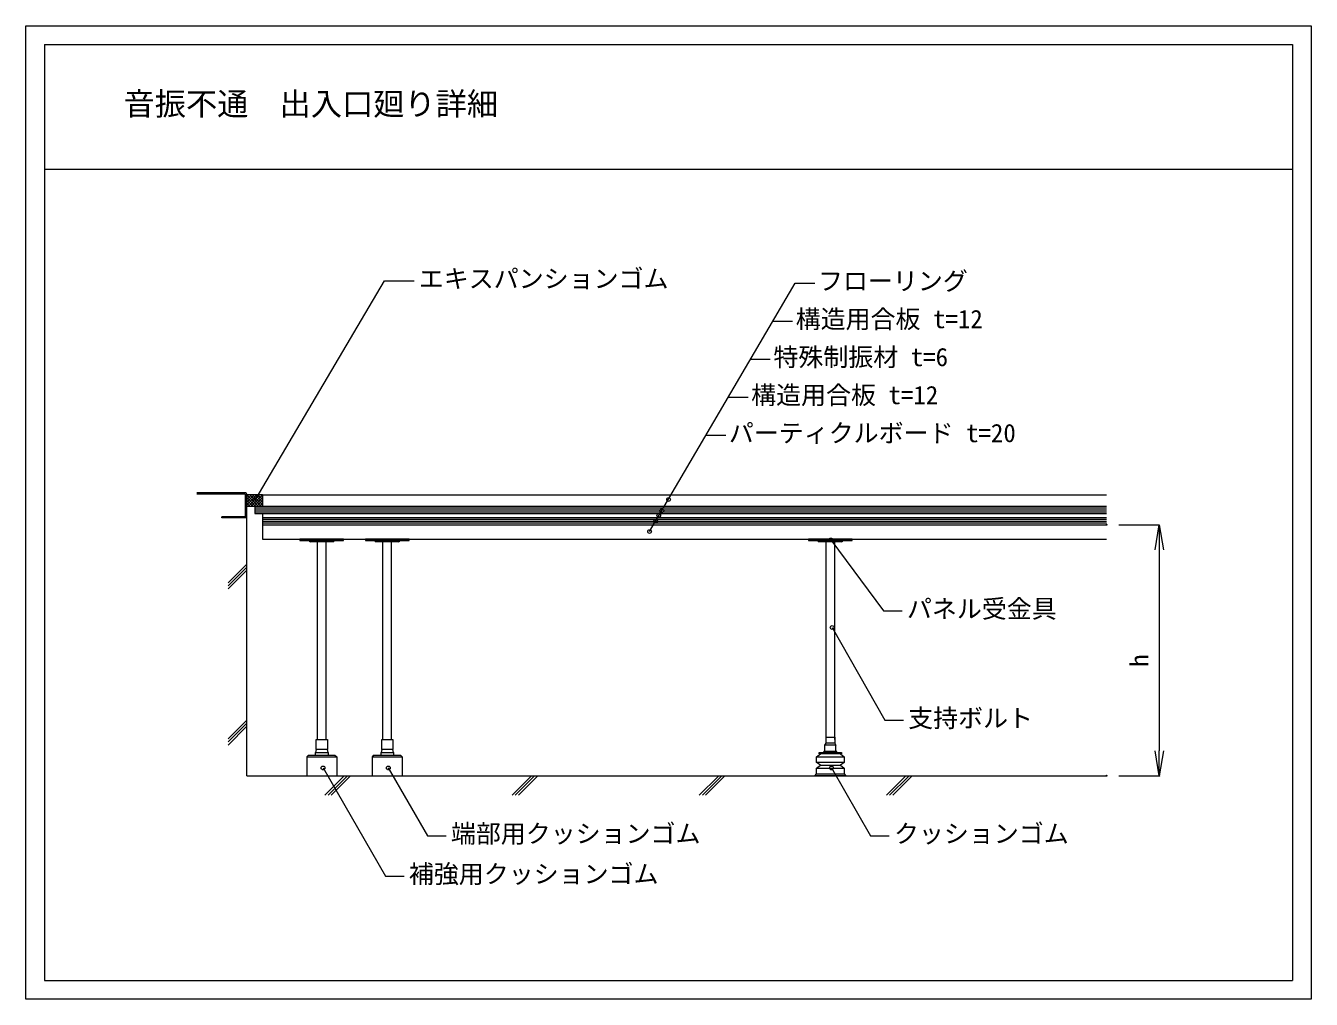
# Model space of a CAD drawing. Units: millimetres, scale not verified. Extents: x -1030 to 1030, y -780 to 780.
import ezdxf
from ezdxf.enums import TextEntityAlignment as Align

# ---------------------------------------------------------------- set-up
doc = ezdxf.new("R2010")
doc.units = ezdxf.units.MM
doc.header["$LTSCALE"] = 2
doc.header["$PDMODE"] = 32
doc.header["$PDSIZE"] = 1.6
for name, color, linetype, lineweight in [('0-0_0', 7, 'Continuous', 18), ('0-1_WAKU', 4, 'Continuous', 18), ('0-4_納まり', 7, 'Continuous', 18), ('0-7_UFG納まり文字', 7, 'Continuous', 9), ('1-2_waku2', 7, 'Continuous', 18)]:
    doc.layers.add(name, color=color, linetype=linetype, lineweight=lineweight)
doc.layers.add('0-6_納まり文字', color=7, linetype='Continuous')
doc.styles.add('ＭＳ ゴシック', font='')
doc.styles.get('ＭＳ ゴシック').set_extended_font_data('MS Gothic')

# ---------------------------------------------------------------- blocks, each defined once
blk = doc.blocks.new('出入口')
at = {"layer": '0-0_0'}
for p, q in [((-2, 3), (-80, 3)), ((-3, 1), (-80, 1)), ((-2, -35), (-2, 0)), ((0, -37), (0, 1)), ((-2, -35), (-40, -35))]:
    blk.add_line(p, q, dxfattribs=at)
blk.add_lwpolyline([(0, -37), (-40, -37), (-40, -35)], dxfattribs=at)
for centre, radius in [((-3, 0), 1), ((-2, 1), 2)]:
    blk.add_arc(centre, radius, 0, 90, dxfattribs=at)
blk = doc.blocks.new('_OPEN')
at = {"layer": '0-0_0', "lineweight": 9}
blk.add_line((0, 0), (-1, 0), dxfattribs=at)
blk.add_lwpolyline([(-1, 0.16667), (0, 0), (-1, -0.16667)], dxfattribs=at)

msp = doc.modelspace()

# ---------------------------------------------------------------- linework, layer by layer
at = {"layer": '0-0_0'}
for p, q in [((266.402, -369.656), (252.402, -369.656)), ((248.902, -384.656), (248.902, -382.656)), ((250.402, -382.656), (250.402, -372.656)), ((237.402, -391.656), (281.402, -391.656)), ((281.402, -400.656), (237.402, -400.656)), ((237.402, -409.656), (281.402, -409.656)), ((243.402, -404.656), (275.402, -404.656)), ((237.402, -418.656), (281.402, -418.656))]:
    msp.add_line(p, q, dxfattribs=at)
for points in [[(266.402, -359.656), (266.402, -369.656), (268.402, -372.656), (250.402, -372.656), (252.402, -369.656), (252.402, -359.656)], [(259.402, -384.656), (277.402, -384.656), (277.402, -386.656), (241.402, -386.656), (241.402, -384.656)]]:
    msp.add_lwpolyline(points, close=True, dxfattribs=at)
for points in [[(275.402, -386.656), (281.402, -391.656), (281.402, -400.656), (275.402, -404.656), (281.402, -409.656), (281.402, -418.656), (284.402, -421.656), (234.402, -421.656), (237.402, -418.656), (237.402, -409.656), (243.402, -404.656), (237.402, -400.656), (237.402, -391.656), (243.402, -386.656)], [(269.902, -384.656), (269.902, -382.656), (249.002, -382.656)], [(259.402, -382.656), (268.402, -382.656), (268.402, -372.656)]]:
    msp.add_lwpolyline(points, dxfattribs=at)
at = {"layer": '0-1_WAKU'}
for p, q in [((-999.99, 750.088), (1000.01, 750.088)), ((-999.99, 750.088), (-999.99, -749.912)), ((1000.01, 750.088), (1000.01, -749.912)), ((-999.99, 550.088), (1000.01, 550.088)), ((-999.99, -749.912), (1000.01, -749.912))]:
    msp.add_line(p, q, dxfattribs=at)
at = {"layer": '0-4_納まり'}
for p, q in [((-662.468, 19.587), (-455.122, 371.362)), ((-454.803, 371.362), (-407.559, 371.362)), ((-675.598, -421.657), (-675.598, 28.343)), ((-675.598, 25.549), (-672.804, 28.343)), ((-675.598, 12.29), (-659.546, 28.343)), ((-675.598, 16.71), (-663.965, 28.343)), ((-675.598, 21.129), (-668.385, 28.343)), ((-662.953, 11.388), (-675.598, 24.033)), ((-661.336, 14.19), (-675.489, 28.343)), ((-673.126, 10.343), (-658.31, 25.159)), ((-659.718, 16.991), (-671.07, 28.343)), ((-668.707, 10.343), (-657.048, 22.002)), ((-658.1, 19.793), (-666.65, 28.343)), ((-658.384, 24.496), (-662.231, 28.343)), ((-656.483, 22.595), (-658.384, 24.496)), ((-657.048, 22.002), (-656.521, 22.529)), ((-656.521, 22.529), (-652.888, 26.162)), ((-655.386, 21.498), (-656.483, 22.595)), ((-650.598, 16.71), (-655.386, 21.498)), ((-652.676, 23.207), (-654.865, 25.397)), ((-653.248, 28.199), (-653.392, 28.343)), ((-650.598, 25.549), (-653.248, 28.199)), ((-652.888, 26.162), (-650.707, 28.343)), ((-650.598, 21.13), (-652.676, 23.207)), ((-650.598, 28.343), (701.777, 28.343)), ((-650.598, 28.343), (-650.598, 10.343)), ((-666.508, 10.523), (-675.598, 19.613)), ((-670.747, 10.343), (-675.598, 15.194)), ((-675.167, 10.343), (-675.598, 10.774)), ((-666.328, 10.343), (-666.508, 10.523)), ((-664.288, 10.343), (-663.689, 10.941)), ((-663.098, 10.343), (-663.098, -1.657)), ((-661.908, 10.343), (-662.953, 11.388)), ((-657.489, 10.343), (-661.336, 14.19)), ((-659.868, 10.343), (-650.598, 19.613)), ((-653.07, 10.343), (-659.718, 16.991)), ((-650.598, 12.291), (-658.1, 19.793)), ((-655.449, 10.343), (-650.598, 15.193)), ((-651.029, 10.343), (-650.598, 10.774)), ((-650.598, 10.343), (701.777, 10.344)), ((-650.598, 10.343), (701.777, 10.343)), ((-663.098, -1.657), (701.777, -1.657)), ((-650.598, -1.657), (-650.598, -42.657)), ((-650.598, -7.657), (701.777, -7.657)), ((-650.598, -19.657), (701.777, -19.657)), ((721.777, -19.657), (786.454, -19.657)), ((-650.598, -42.657), (701.777, -42.657)), ((-562.598, -363.657), (-562.598, -46.657)), ((-548.598, -363.657), (-548.598, -46.657)), ((-457.598, -363.657), (-457.598, -46.657)), ((-443.598, -363.657), (-443.598, -46.657)), ((252.402, -363.657), (252.402, -46.657)), ((266.402, -363.657), (266.402, -46.657)), ((786.454, -59.657), (786.454, -381.659)), ((-675.598, -82.486), (-705.598, -112.486)), ((-675.598, -87.486), (-705.598, -117.486)), ((-675.598, -92.486), (-705.598, -122.486)), ((-675.598, -332.486), (-705.598, -362.486)), ((-675.598, -337.486), (-705.598, -367.486)), ((-675.598, -342.486), (-705.598, -372.486)), ((-576.598, -388.657), (-534.598, -388.657)), ((-471.598, -388.657), (-429.598, -388.657)), ((-579.598, -391.657), (-531.598, -391.657)), ((-474.598, -391.657), (-426.598, -391.657)), ((-675.598, -421.657), (701.777, -421.656)), ((-579.598, -421.657), (-531.598, -421.657)), ((-520.598, -422.907), (-550.598, -452.907)), ((-515.598, -422.907), (-545.598, -452.907)), ((-510.598, -422.907), (-540.598, -452.907)), ((-495.598, -421.657), (701.777, -421.657)), ((-474.598, -421.657), (-426.598, -421.657)), ((-220.598, -422.907), (-250.598, -452.907)), ((-215.598, -422.907), (-245.598, -452.907)), ((-210.598, -422.907), (-240.598, -452.907)), ((79.402, -422.907), (49.402, -452.907)), ((84.402, -422.907), (54.402, -452.907)), ((89.402, -422.907), (59.402, -452.907)), ((379.402, -422.907), (349.402, -452.907)), ((384.402, -422.907), (354.402, -452.907)), ((389.402, -422.907), (359.402, -452.907)), ((721.777, -421.659), (786.454, -421.659))]:
    msp.add_line(p, q, dxfattribs=at)
at = {"layer": '0-4_納まり', "lineweight": 9}
for p, q in [((-663.098, 7.343), (701.777, 7.343)), ((-663.098, 4.343), (701.777, 4.343)), ((-663.098, 1.343), (701.777, 1.343)), ((-650.598, -10.657), (701.777, -10.657)), ((-650.598, -13.657), (701.777, -13.657)), ((-650.598, -16.657), (701.777, -16.657))]:
    msp.add_line(p, q, dxfattribs=at)
at = {"layer": '0-4_納まり'}
for points in [[(-675.598, 10.343), (-650.598, 10.343), (-650.598, 28.343), (-675.598, 28.343)], [(-590.598, -42.657), (-590.598, -44.657), (-520.598, -44.657), (-520.598, -42.657)], [(-485.598, -42.657), (-485.598, -44.657), (-415.598, -44.657), (-415.598, -42.657)], [(224.402, -42.657), (224.402, -44.657), (294.402, -44.657), (294.402, -42.657)]]:
    msp.add_lwpolyline(points, close=True, dxfattribs=at)
for points in [[(-663.689, 10.941), (-662.558, 12.072), (-650.598, 24.032)], [(-658.31, 25.159), (-656.045, 27.424), (-655.126, 28.343)], [(-654.865, 25.397), (-656.675, 27.206), (-657.811, 28.343)], [(-537.598, -46.657), (-555.598, -46.657), (-573.598, -46.657)], [(-432.598, -46.657), (-450.598, -46.657), (-468.598, -46.657)], [(277.402, -46.657), (259.402, -46.657), (241.402, -46.657)], [(-564.598, -379.657), (-564.598, -363.657), (-546.598, -363.657), (-546.598, -379.657)], [(-459.598, -379.657), (-459.598, -363.657), (-441.598, -363.657), (-441.598, -379.657)], [(-576.598, -388.657), (-579.598, -391.657), (-579.598, -421.657)], [(-545.598, -384.657), (-546.598, -379.657), (-564.598, -379.657), (-565.598, -384.657)], [(-565.598, -388.657), (-565.598, -384.657), (-545.598, -384.657), (-545.598, -388.657)], [(-534.598, -388.657), (-531.598, -391.657), (-531.598, -421.657)], [(-471.598, -388.657), (-474.598, -391.657), (-474.598, -421.657)], [(-440.598, -384.657), (-441.598, -379.657), (-459.598, -379.657), (-460.598, -384.657)], [(-460.598, -388.657), (-460.598, -384.657), (-440.598, -384.657), (-440.598, -388.657)], [(-429.598, -388.657), (-426.598, -391.657), (-426.598, -421.657)]]:
    msp.add_lwpolyline(points, dxfattribs=at)
msp.add_circle((-662.468, 19.587), 3, dxfattribs=at)
for centre, start, end in [((-573.598, -44.657), 180, 270), ((-537.598, -44.657), 270, 0), ((-468.598, -44.657), 180, 270), ((-432.598, -44.657), 270, 0), ((241.402, -44.657), 180, 270), ((277.402, -44.657), 270, 0)]:
    msp.add_arc(centre, 2, start, end, dxfattribs=at)
for p in [(701.777, -19.657), (701.777, -421.659), (786.454, -421.659)]:
    msp.add_point(p, dxfattribs=at)
at = {"layer": '0-7_UFG納まり文字'}
for p, q in [((-30.361, -30.508), (203.036, 367.547)), ((203.036, 367.547), (234.532, 367.547)), ((167.331, 306.653), (198.827, 306.653)), ((131.627, 245.76), (163.123, 245.76)), ((95.922, 184.866), (127.418, 184.866)), ((60.217, 123.972), (91.713, 123.972)), ((260.294, -43.872), (344.58, -157.596)), ((344.58, -157.596), (374.58, -157.596)), ((262.304, -184.076), (346.59, -332.8)), ((346.59, -332.8), (376.59, -332.8)), ((-553.55, -409.235), (-453.511, -582.507)), ((-448.941, -409.235), (-386.216, -517.877)), ((261.059, -409.235), (323.784, -517.877)), ((-386.216, -517.877), (-356.216, -517.877)), ((323.784, -517.877), (353.784, -517.877)), ((-453.511, -582.507), (-423.511, -582.507))]:
    msp.add_line(p, q, dxfattribs=at)
for centre in [(0.095, 20.756), (-10.713, 3.003), (-20.481, -13.657), (-15.572, -4.469), (-30.361, -30.508), (260.294, -43.923), (262.304, -184.127), (-553.55, -409.235), (-448.941, -409.235), (261.059, -409.235)]:
    msp.add_circle(centre, 3, dxfattribs=at)
at = {"layer": '1-2_waku2'}
msp.add_lwpolyline([(-1029.99, 780.088), (1030.01, 780.088), (1030.01, -779.912), (-1029.99, -779.912)], close=True, dxfattribs=at)

# ---------------------------------------------------------------- block references
at = {"layer": '0-4_納まり'}
msp.add_blockref('出入口', (-675.598, 28.343), dxfattribs=at)
at = {"layer": '0-4_納まり', "xscale": 40, "yscale": 40}
for p, rotation in [((786.454, -19.657), 90), ((786.454, -421.659), 270)]:
    msp.add_blockref('_OPEN', p, dxfattribs=dict(at, rotation=rotation))

# ---------------------------------------------------------------- texts
at = {"layer": '0-4_納まり', "style": 'ＭＳ ゴシック'}
msp.add_text('h', height=29.33, rotation=90, dxfattribs=at).set_placement((777.704, -247.302), align=Align.BOTTOM_LEFT)
at = {"layer": '0-6_納まり文字', "style": 'ＭＳ ゴシック'}
for s, height, p in [('音振不通\u3000出入口廻り詳細', 36.66, (-873.17, 625.54)), ('エキスパンションゴム', 29.33, (-400.059, 351.362)), ('フローリング', 29.33, (239.532, 347.547)), ('構造用合板 t=12', 29.33, (203.827, 286.653)), ('特殊制振材 t=6', 29.33, (168.123, 225.76)), ('構造用合板 t=12', 29.33, (132.418, 164.866)), ('パーティクルボード t=20', 29.33, (96.713, 103.972)), ('パネル受金具', 29.33, (382.08, -177.596)), ('支持ボルト', 29.33, (384.09, -352.8)), ('端部用クッションゴム', 29.33, (-348.716, -537.877)), ('クッションゴム', 29.33, (361.284, -537.877)), ('補強用クッションゴム', 29.33, (-416.011, -602.507))]:
    msp.add_text(s, height=height, dxfattribs=at).set_placement(p, align=Align.BOTTOM_LEFT)

doc.saveas('drawing.dxf')
